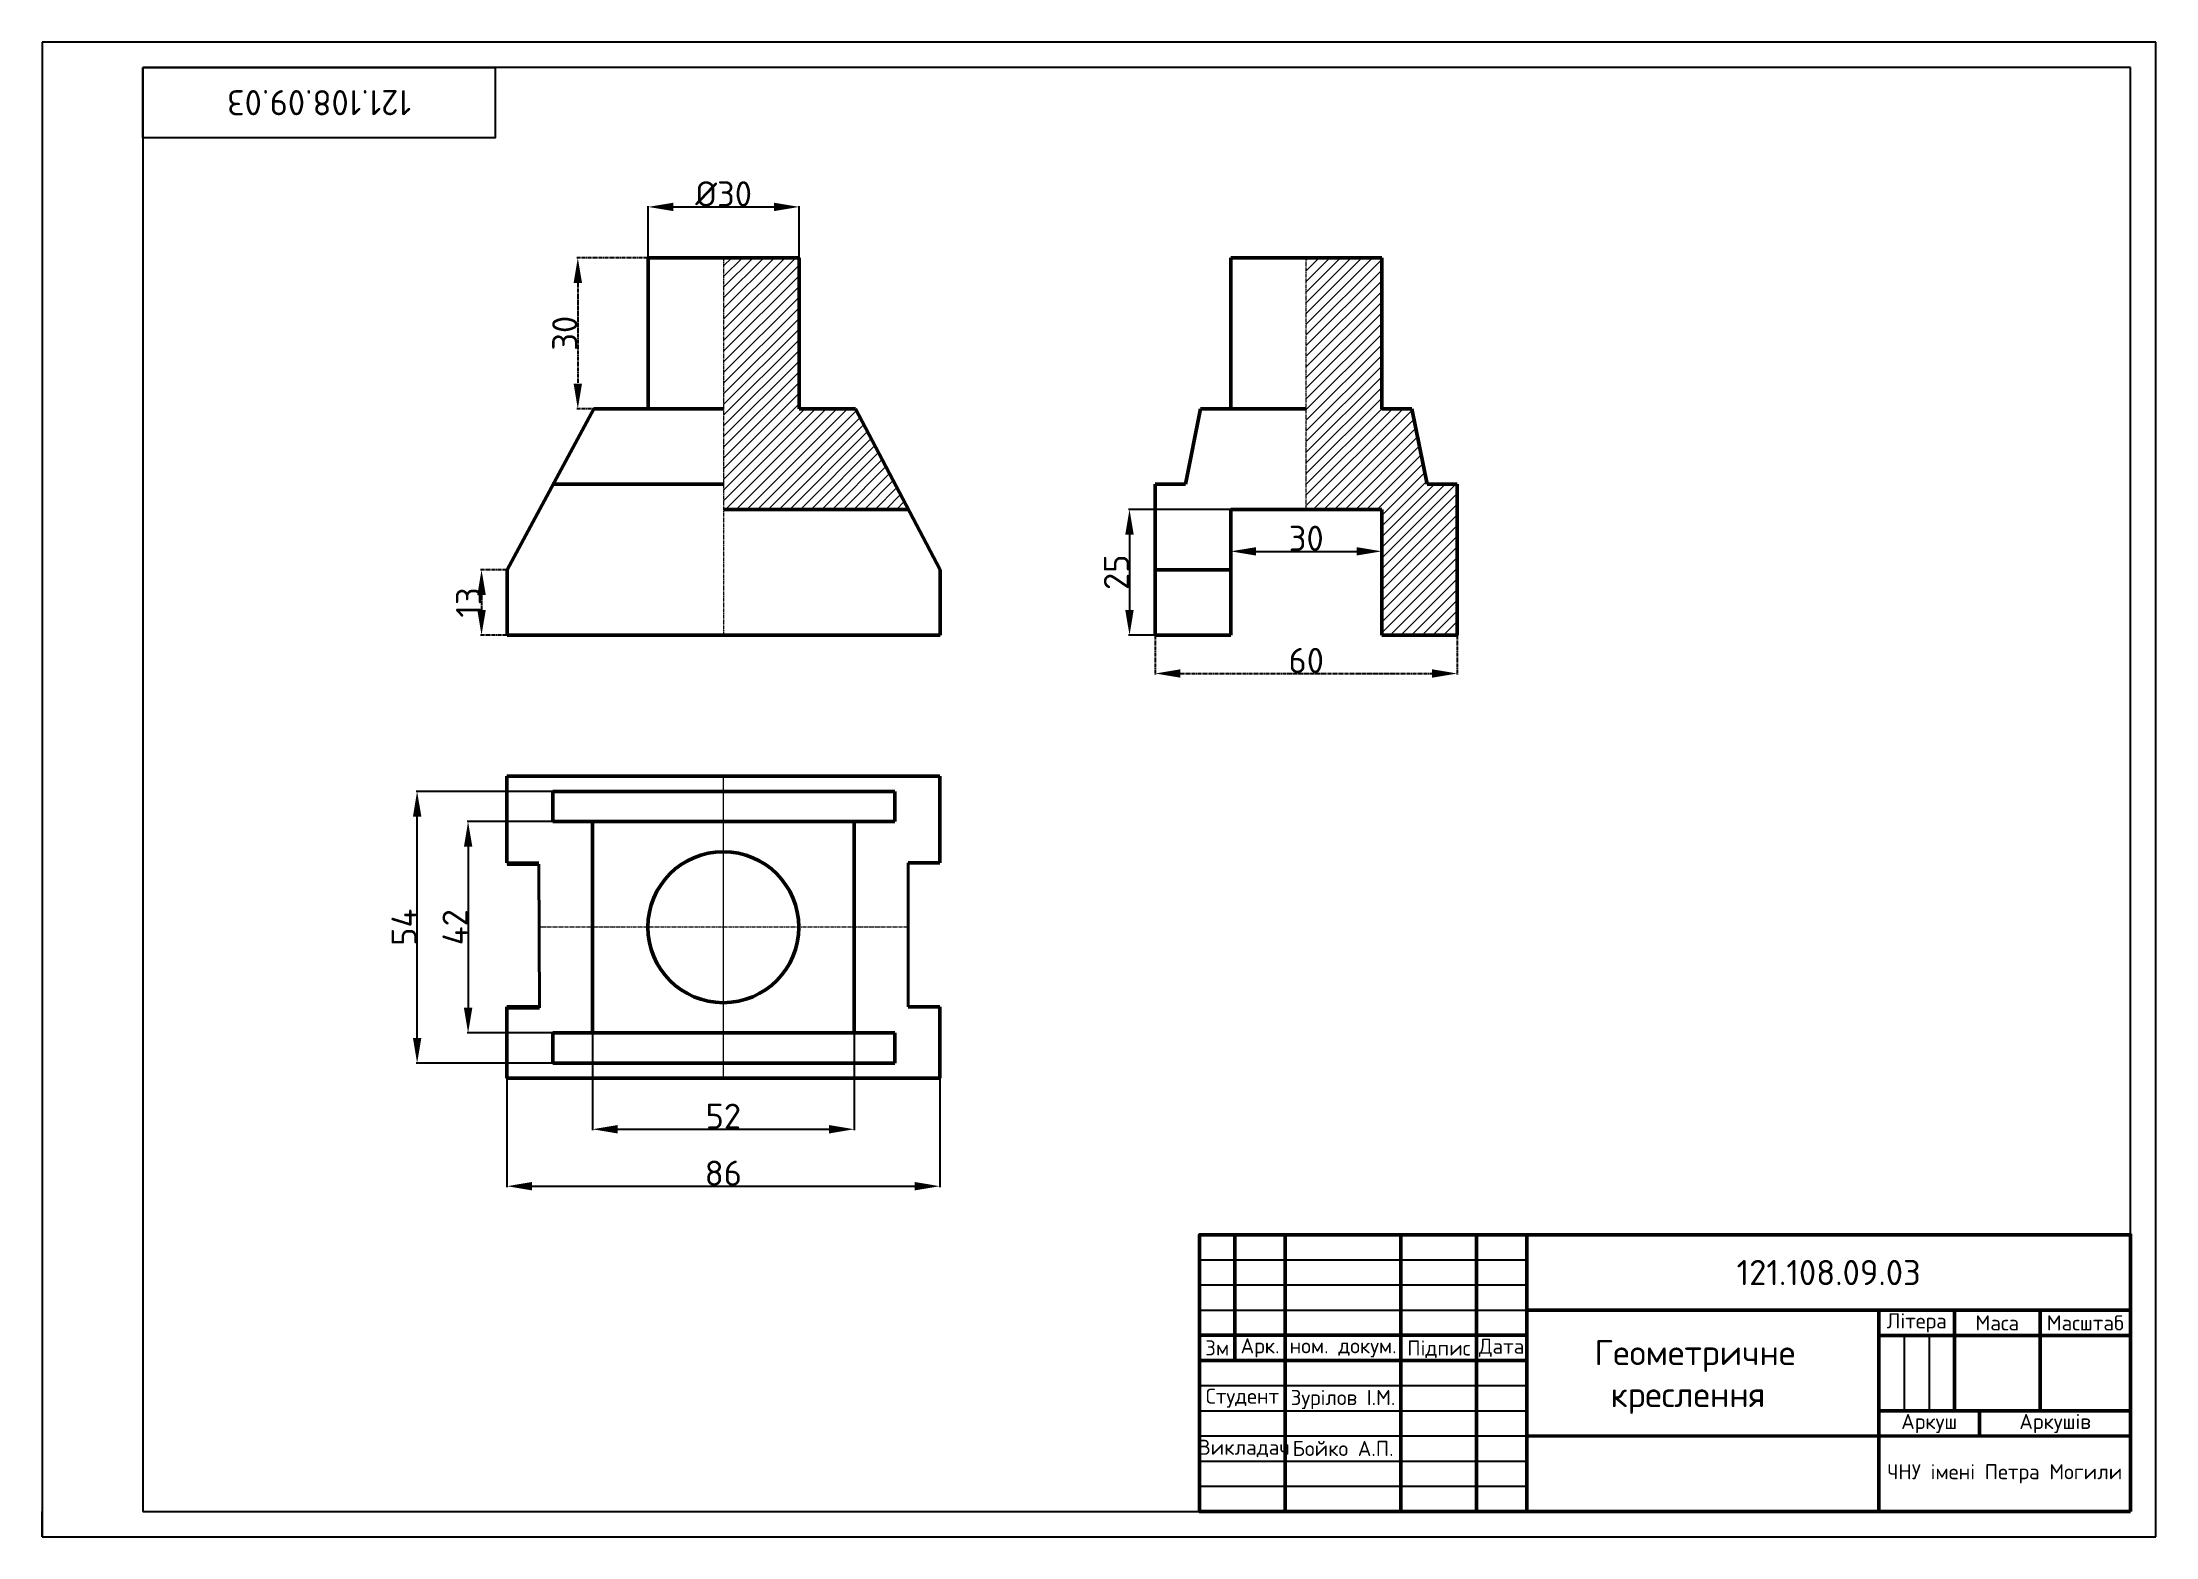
# Model space of a CAD drawing. Header units: inches. Extents: x 1 to 421, y 15 to 312.
import ezdxf

# ---------------------------------------------------------------- set-up
doc = ezdxf.new("R2010")
doc.units = ezdxf.units.IN
doc.header["$MEASUREMENT"] = 0
doc.linetypes.add('CENTER2', pattern=[1.125, 0.75, -0.125, 0.125, -0.125])
for name, color, linetype, lineweight in [('Контур', 7, 'Continuous', 50), ('Осі', 7, 'CENTER2', 15), ('Розмір', 7, 'Continuous', 15)]:
    doc.layers.add(name, color=color, linetype=linetype, lineweight=lineweight)
doc.styles.get("Standard").update_dxf_attribs({"font": 'isocpeur.ttf', "height": 5})
doc.dimstyles.get("Standard").update_dxf_attribs({"dimtxt": 5, "dimasz": 5, "dimexe": 0.18, "dimexo": 0.0625, "dimgap": 0.09, "dimtad": 1, "dimtoh": 1, "dimdec": 0, "dimzin": 0, "dimdsep": 46, "dimtxsty": 'Standard', "dimcen": 0.09, "dimadec": 0, "dimazin": 0, "dimtfac": 1, "dimtdec": 0, "dimtmove": 0, "dimatfit": 3, "dimfxl": 1, "dimtolj": 1, "dimtzin": 0, "dimarcsym": 0})

# ---------------------------------------------------------------- blocks, each defined once
blk = doc.blocks.new('*D1')
at = {"layer": 'Defpoints', "color": 0, "transparency": 16777216}
for p in [(121.63, 269.49), (107.65, 239.49), (121.63, 239.49)]:
    blk.add_point(p, dxfattribs=at)
at = {"layer": 'Осі', "color": 0, "lineweight": -2, "transparency": 16777216}
for p, q in [((121.57, 269.49), (107.47, 269.49)), ((107.65, 264.49), (107.65, 244.49)), ((121.57, 239.49), (107.47, 239.49))]:
    blk.add_line(p, q, dxfattribs=at)
at = {"layer": 'Осі', "color": 0, "transparency": 16777216}
for points in [[(106.82, 264.49), (108.49, 264.49), (107.65, 269.49)], [(106.82, 244.49), (108.49, 244.49), (107.65, 239.49)]]:
    blk.add_solid(points, dxfattribs=at)
at = {"layer": 'Осі', "color": 0, "transparency": 16777216, "insert": (105.06, 254.49), "char_height": 5, "attachment_point": 5, "rotation": 90}
blk.add_mtext('\\A1;30', dxfattribs=at)
blk = doc.blocks.new('*D2')
at = {"layer": 'Defpoints', "color": 0, "transparency": 16777216}
for p in [(93.63, 207.49), (88.52, 194.49), (93.63, 194.49)]:
    blk.add_point(p, dxfattribs=at)
at = {"layer": 'Осі', "color": 0, "lineweight": -2, "transparency": 16777216}
for p, q in [((93.57, 207.49), (88.34, 207.49)), ((88.52, 202.49), (88.52, 199.49)), ((93.57, 194.49), (88.34, 194.49))]:
    blk.add_line(p, q, dxfattribs=at)
at = {"layer": 'Осі', "color": 0, "transparency": 16777216}
for points in [[(87.69, 202.49), (89.36, 202.49), (88.52, 207.49)], [(87.69, 199.49), (89.36, 199.49), (88.52, 194.49)]]:
    blk.add_solid(points, dxfattribs=at)
at = {"layer": 'Осі', "color": 0, "transparency": 16777216, "insert": (85.93, 200.99), "char_height": 5, "attachment_point": 5, "rotation": 90}
blk.add_mtext('\\A1;13', dxfattribs=at)
blk = doc.blocks.new('*D3')
at = {"layer": 'Defpoints', "color": 0, "transparency": 16777216}
for p in [(222.41, 194.49), (282.41, 194.49), (282.41, 186.87)]:
    blk.add_point(p, dxfattribs=at)
at = {"layer": 'Осі', "color": 0, "lineweight": -2, "transparency": 16777216}
for p, q in [((222.41, 194.43), (222.41, 186.69)), ((282.41, 194.43), (282.41, 186.69)), ((227.41, 186.87), (277.41, 186.87))]:
    blk.add_line(p, q, dxfattribs=at)
at = {"layer": 'Осі', "color": 0, "transparency": 16777216}
for points in [[(227.41, 187.71), (227.41, 186.04), (222.41, 186.87)], [(277.41, 187.71), (277.41, 186.04), (282.41, 186.87)]]:
    blk.add_solid(points, dxfattribs=at)
at = {"layer": 'Осі', "color": 0, "transparency": 16777216, "insert": (252.41, 189.46), "char_height": 5, "attachment_point": 5}
blk.add_mtext('\\A1;60', dxfattribs=at)
blk = doc.blocks.new('*D4')
at = {"layer": 'Defpoints', "color": 0, "transparency": 16777216}
for p in [(110.57, 157.45), (85.85, 115.45), (110.57, 115.45)]:
    blk.add_point(p, dxfattribs=at)
at = {"layer": 'Розмір', "color": 0, "lineweight": -2, "transparency": 16777216}
for p, q in [((110.51, 157.45), (85.67, 157.45)), ((85.85, 152.45), (85.85, 120.45)), ((110.51, 115.45), (85.67, 115.45))]:
    blk.add_line(p, q, dxfattribs=at)
at = {"layer": 'Розмір', "color": 0, "transparency": 16777216}
for points in [[(85.02, 152.45), (86.69, 152.45), (85.85, 157.45)], [(85.02, 120.45), (86.69, 120.45), (85.85, 115.45)]]:
    blk.add_solid(points, dxfattribs=at)
at = {"layer": 'Розмір', "color": 0, "transparency": 16777216, "insert": (83.26, 136.45), "char_height": 5, "attachment_point": 5, "rotation": 90}
blk.add_mtext('\\A1;42', dxfattribs=at)
blk = doc.blocks.new('*D5')
at = {"layer": 'Defpoints', "color": 0, "transparency": 16777216}
for p in [(110.57, 115.45), (162.57, 115.45), (162.57, 96.3)]:
    blk.add_point(p, dxfattribs=at)
at = {"layer": 'Розмір', "color": 0, "lineweight": -2, "transparency": 16777216}
for p, q in [((110.57, 115.39), (110.57, 96.12)), ((162.57, 115.39), (162.57, 96.12)), ((115.57, 96.3), (157.57, 96.3))]:
    blk.add_line(p, q, dxfattribs=at)
at = {"layer": 'Розмір', "color": 0, "transparency": 16777216}
for points in [[(115.57, 97.13), (115.57, 95.46), (110.57, 96.3)], [(157.57, 97.13), (157.57, 95.46), (162.57, 96.3)]]:
    blk.add_solid(points, dxfattribs=at)
at = {"layer": 'Розмір', "color": 0, "transparency": 16777216, "insert": (136.57, 98.89), "char_height": 5, "attachment_point": 5}
blk.add_mtext('\\A1;52', dxfattribs=at)
blk = doc.blocks.new('*D6')
at = {"layer": 'Defpoints', "color": 0, "transparency": 16777216}
for p in [(93.57, 106.45), (179.57, 106.45), (179.57, 84.98)]:
    blk.add_point(p, dxfattribs=at)
at = {"layer": 'Розмір', "color": 0, "lineweight": -2, "transparency": 16777216}
for p, q in [((93.57, 106.39), (93.57, 84.8)), ((179.57, 106.39), (179.57, 84.8)), ((98.57, 84.98), (174.57, 84.98))]:
    blk.add_line(p, q, dxfattribs=at)
at = {"layer": 'Розмір', "color": 0, "transparency": 16777216}
for points in [[(98.57, 85.82), (98.57, 84.15), (93.57, 84.98)], [(174.57, 85.82), (174.57, 84.15), (179.57, 84.98)]]:
    blk.add_solid(points, dxfattribs=at)
at = {"layer": 'Розмір', "color": 0, "transparency": 16777216, "insert": (136.57, 87.57), "char_height": 5, "attachment_point": 5}
blk.add_mtext('\\A1;86', dxfattribs=at)
blk = doc.blocks.new('*D7')
at = {"layer": 'Defpoints', "color": 0, "transparency": 16777216}
for p in [(237.41, 219.49), (267.41, 219.49), (267.41, 211.15)]:
    blk.add_point(p, dxfattribs=at)
at = {"layer": 'Розмір', "color": 0, "lineweight": -2, "transparency": 16777216}
for p, q in [((237.41, 219.43), (237.41, 210.97)), ((267.41, 219.43), (267.41, 210.97)), ((242.41, 211.15), (262.41, 211.15))]:
    blk.add_line(p, q, dxfattribs=at)
at = {"layer": 'Розмір', "color": 0, "transparency": 16777216}
for points in [[(242.41, 211.98), (242.41, 210.32), (237.41, 211.15)], [(262.41, 211.98), (262.41, 210.32), (267.41, 211.15)]]:
    blk.add_solid(points, dxfattribs=at)
at = {"layer": 'Розмір', "color": 0, "transparency": 16777216, "insert": (252.41, 213.74), "char_height": 5, "attachment_point": 5}
blk.add_mtext('\\A1;30', dxfattribs=at)
blk = doc.blocks.new('*D8')
at = {"layer": 'Defpoints', "color": 0, "transparency": 16777216}
for p in [(237.41, 219.49), (217.29, 194.49), (237.41, 194.49)]:
    blk.add_point(p, dxfattribs=at)
at = {"layer": 'Розмір', "color": 0, "lineweight": -2, "transparency": 16777216}
for p, q in [((237.35, 219.49), (217.11, 219.49)), ((217.29, 214.49), (217.29, 199.49)), ((237.35, 194.49), (217.11, 194.49))]:
    blk.add_line(p, q, dxfattribs=at)
at = {"layer": 'Розмір', "color": 0, "transparency": 16777216}
for points in [[(216.45, 214.49), (218.12, 214.49), (217.29, 219.49)], [(216.45, 199.49), (218.12, 199.49), (217.29, 194.49)]]:
    blk.add_solid(points, dxfattribs=at)
at = {"layer": 'Розмір', "color": 0, "transparency": 16777216, "insert": (214.7, 206.99), "char_height": 5, "attachment_point": 5, "rotation": 90}
blk.add_mtext('\\A1;25', dxfattribs=at)
blk = doc.blocks.new('*D9')
at = {"layer": 'Defpoints', "color": 0, "transparency": 16777216}
for p in [(75.72, 163.45), (102.72, 163.45), (102.72, 109.45)]:
    blk.add_point(p, dxfattribs=at)
at = {"layer": 'Розмір', "color": 0, "lineweight": -2, "transparency": 16777216}
for p, q in [((102.66, 163.45), (75.54, 163.45)), ((75.72, 114.45), (75.72, 158.45)), ((102.66, 109.45), (75.54, 109.45))]:
    blk.add_line(p, q, dxfattribs=at)
at = {"layer": 'Розмір', "color": 0, "transparency": 16777216}
for points in [[(74.89, 158.45), (76.56, 158.45), (75.72, 163.45)], [(74.89, 114.45), (76.56, 114.45), (75.72, 109.45)]]:
    blk.add_solid(points, dxfattribs=at)
at = {"layer": 'Розмір', "color": 0, "transparency": 16777216, "insert": (73.13, 136.45), "char_height": 5, "attachment_point": 5, "rotation": 90}
blk.add_mtext('\\A1;54', dxfattribs=at)
blk = doc.blocks.new('*D10')
at = {"layer": 'Defpoints', "color": 0, "transparency": 16777216}
for p in [(151.63, 279.6), (121.63, 269.49), (151.63, 269.49)]:
    blk.add_point(p, dxfattribs=at)
at = {"layer": 'Розмір', "color": 0, "lineweight": -2, "transparency": 16777216}
for p, q in [((121.63, 269.55), (121.63, 279.78)), ((126.63, 279.6), (146.63, 279.6)), ((151.63, 269.55), (151.63, 279.78))]:
    blk.add_line(p, q, dxfattribs=at)
at = {"layer": 'Розмір', "color": 0, "transparency": 16777216}
for points in [[(126.63, 280.43), (126.63, 278.76), (121.63, 279.6)], [(146.63, 280.43), (146.63, 278.76), (151.63, 279.6)]]:
    blk.add_solid(points, dxfattribs=at)
at = {"layer": 'Розмір', "color": 0, "transparency": 16777216, "insert": (136.63, 282.19), "char_height": 5, "attachment_point": 5}
blk.add_mtext('\\A1;%%C30', dxfattribs=at)

msp = doc.modelspace()

# ---------------------------------------------------------------- hatches: boundary and pattern name
at = {"layer": 'Розмір'}
h = msp.add_hatch(dxfattribs=at)
h.set_pattern_fill('ANSI31', color=256, scale=12)
h.set_pattern_definition([(45, (781.0795, -67.7183), (-1.0606602, 1.0606602), [])])
h.paths.add_polyline_path([(136.63, 219.49), (173.34, 219.49), (162.86, 239.49), (151.63, 239.49), (151.63, 269.49), (136.63, 269.49)])
h = msp.add_hatch(dxfattribs=at)
h.set_pattern_fill('ANSI31', color=256, scale=12)
h.set_pattern_definition([(45, (810.8616, -67.7183), (-1.06066, 1.06066), [])])
h.paths.add_polyline_path([(267.41, 239.49), (267.41, 269.49), (252.41, 269.49), (252.41, 219.49), (267.41, 219.49), (267.41, 207.49), (267.41, 194.49), (282.41, 194.49), (282.41, 207.49), (282.41, 224.49), (276.41, 224.49), (273.41, 239.49)])

# ---------------------------------------------------------------- linework, layer by layer
for p, q in [((421.23, 312.32), (1.23, 312.32)), ((1.23, 312.32), (1.23, 312.32)), ((1.23, 312.32), (1.23, 15.32)), ((421.23, 15.32), (421.23, 312.32)), ((416.23, 307.32), (21.23, 307.32)), ((21.23, 307.32), (21.23, 20.32)), ((416.23, 20.32), (416.23, 307.32)), ((231.23, 75.32), (231.23, 75.32)), ((231.23, 75.32), (231.23, 75.32)), ((231.23, 75.32), (238.23, 75.32)), ((231.23, 75.32), (231.23, 70.32)), ((231.23, 75.32), (231.23, 75.32)), ((231.23, 75.32), (231.23, 70.32)), ((271.23, 75.32), (286.23, 75.32)), ((286.23, 75.32), (286.23, 75.32)), ((286.23, 75.32), (296.23, 75.32)), ((296.23, 75.32), (296.23, 75.32)), ((416.23, 75.32), (416.23, 20.32)), ((416.23, 75.32), (416.23, 60.32)), ((416.23, 60.32), (416.23, 75.32)), ((416.23, 75.32), (416.23, 60.32)), ((231.23, 70.32), (296.23, 70.35)), ((231.23, 70.32), (231.23, 70.32)), ((231.23, 70.32), (231.23, 70.32)), ((231.82, 70.36), (231.82, 70.36)), ((231.82, 70.36), (286.23, 70.36)), ((231.23, 65.36), (296.23, 65.36)), ((231.23, 60.36), (296.23, 60.36)), ((416.23, 60.32), (398.23, 60.32)), ((416.23, 60.32), (416.23, 60.32)), ((371.23, 55.32), (371.23, 40.32)), ((371.23, 55.32), (371.23, 49.21)), ((376.23, 55.32), (376.23, 40.32)), ((231.82, 50.36), (286.23, 50.36)), ((231.23, 45.36), (296.23, 45.36)), ((231.23, 40.36), (296.23, 40.36)), ((366.23, 40.32), (386.23, 40.32)), ((386.23, 40.32), (386.23, 40.32)), ((231.23, 35.36), (296.23, 35.36)), ((231.82, 35.36), (296.23, 35.36)), ((370.78, 35.32), (372.16, 35.32)), ((231.23, 30.36), (296.23, 30.36)), ((231.23, 25.36), (296.23, 25.36)), ((1.23, 15.32), (1.23, 20.32)), ((21.23, 20.32), (416.23, 20.32)), ((1.23, 15.32), (421.23, 15.32)), ((1.23, 15.32), (421.23, 15.32))]:
    msp.add_line(p, q)
at = {"lineweight": 50}
for p, q in [((238.23, 75.32), (238.23, 50.36)), ((248.23, 75.32), (248.23, 20.32)), ((271.23, 75.32), (271.23, 20.32)), ((286.23, 75.32), (286.23, 20.32)), ((296.23, 75.32), (296.23, 20.32)), ((416.23, 60.32), (296.23, 60.36)), ((366.23, 60.32), (366.23, 20.32)), ((381.23, 60.32), (381.23, 40.32)), ((398.23, 60.32), (398.23, 40.32)), ((231.23, 55.36), (296.23, 55.36)), ((416.23, 55.32), (366.23, 55.32)), ((231.23, 50.36), (296.23, 50.36)), ((416.23, 40.32), (366.23, 40.32)), ((386.23, 40.32), (386.23, 35.32)), ((416.23, 35.32), (296.23, 35.36))]:
    msp.add_line(p, q, dxfattribs=at)
for points in [[(21.23, 307.32), (21.23, 307.32), (21.23, 307.32), (21.23, 307.32)], [(21.23, 307.32), (21.23, 307.32), (21.23, 307.32), (21.23, 307.32)], [(21.23, 307.32), (21.23, 307.32), (21.23, 307.32), (21.23, 307.32)], [(21.23, 307.32), (21.23, 307.32), (21.23, 307.32), (21.23, 307.32)], [(21.23, 307.32), (91.23, 307.32), (91.23, 293.32), (21.23, 293.32)]]:
    msp.add_lwpolyline(points, close=True)
msp.add_lwpolyline([(416.23, 20.32), (231.23, 20.32), (231.23, 75.32), (416.23, 75.32)], close=True, dxfattribs=at)
at = {"layer": 'Контур'}
for p, q in [((151.63, 269.49), (121.63, 269.49)), ((121.63, 269.49), (121.63, 239.49)), ((151.63, 239.49), (151.63, 269.49)), ((267.41, 269.49), (237.41, 269.49)), ((237.41, 269.49), (237.41, 239.49)), ((267.41, 239.49), (267.41, 269.49)), ((110.86, 239.49), (93.63, 207.49)), ((110.86, 239.49), (136.63, 239.49)), ((121.63, 239.49), (136.63, 239.49)), ((151.63, 239.49), (162.86, 239.49)), ((162.86, 239.49), (179.63, 207.49)), ((228.41, 224.49), (231.41, 239.49)), ((231.41, 239.49), (252.41, 239.49)), ((237.41, 239.49), (252.41, 239.49)), ((267.41, 239.49), (273.41, 239.49)), ((273.41, 239.49), (276.41, 224.49)), ((102.79, 224.49), (136.72, 224.49)), ((222.41, 207.49), (222.41, 224.49)), ((222.41, 224.49), (228.41, 224.49)), ((282.41, 224.49), (276.41, 224.49)), ((282.41, 207.49), (282.41, 224.49)), ((173.34, 219.49), (136.72, 219.49)), ((237.41, 207.49), (237.41, 219.49)), ((237.41, 219.49), (267.41, 219.49)), ((267.41, 207.49), (267.41, 219.49)), ((93.63, 194.49), (93.63, 207.49)), ((179.63, 207.49), (179.63, 194.49)), ((222.41, 207.49), (222.41, 194.49)), ((222.41, 207.49), (237.41, 207.49)), ((237.41, 207.49), (237.41, 194.49)), ((267.41, 207.49), (267.41, 194.49)), ((282.41, 194.49), (282.41, 207.49)), ((93.63, 194.49), (179.63, 194.49)), ((222.41, 194.49), (237.41, 194.49)), ((237.41, 194.49), (222.41, 194.49)), ((267.41, 194.49), (282.41, 194.49)), ((179.57, 166.45), (93.57, 166.45)), ((93.57, 166.45), (93.57, 149.22)), ((179.57, 149.22), (179.57, 166.45)), ((170.66, 163.45), (102.72, 163.45)), ((102.72, 163.45), (102.72, 157.45)), ((170.66, 163.45), (170.66, 157.45)), ((170.66, 157.45), (102.72, 157.45)), ((110.57, 157.45), (110.57, 115.45)), ((162.57, 115.45), (162.57, 157.45)), ((93.57, 149.22), (99.9, 149.2)), ((99.9, 149), (93.62, 148.96)), ((173.28, 149.22), (179.57, 149.22)), ((93.57, 120.63), (100.07, 120.61)), ((93.57, 106.45), (93.57, 120.63)), ((100.07, 120.41), (93.79, 120.38)), ((173.28, 120.63), (179.57, 120.63)), ((179.57, 106.45), (179.57, 120.63)), ((102.72, 115.45), (170.66, 115.45)), ((102.72, 115.45), (102.72, 109.45)), ((170.66, 115.45), (170.66, 109.45)), ((102.72, 109.45), (170.66, 109.45)), ((136.57, 106.45), (93.57, 106.45)), ((136.57, 106.45), (179.57, 106.45))]:
    msp.add_line(p, q, dxfattribs=at)
msp.add_circle((136.57, 136.45), 15, dxfattribs=at)
at = {"layer": 'Осі'}
for p, q in [((136.63, 269.49), (136.63, 194.49)), ((252.41, 219.49), (252.41, 269.49)), ((273.41, 239.49), (273.41, 239.49)), ((282.41, 207.49), (282.41, 207.49)), ((173.28, 136.49), (99.98, 136.49))]:
    msp.add_line(p, q, dxfattribs=at)
at = {"layer": 'Розмір'}
for p, q in [((237.41, 194.49), (237.41, 219.49)), ((136.57, 166.45), (136.57, 106.45))]:
    msp.add_line(p, q, dxfattribs=at)
at = {"layer": 'Розмір', "lineweight": 40}
for p, q in [((99.9, 149), (100.07, 120.41)), ((173.28, 149.22), (173.28, 120.63))]:
    msp.add_line(p, q, dxfattribs=at)

# ---------------------------------------------------------------- texts
at = {"insert": (56.23, 300.32), "char_height": 5, "attachment_point": 5, "rotation": 180}
msp.add_mtext_dynamic_manual_height_columns('121.108.09.03', width=70, gutter_width=25, heights=[0], dxfattribs=at)
at = {"attachment_point": 5}
for s, width, insert, char_height in [('121.108.09.03', 120, (356.23, 67.82), 5), ('Літера', 15, (373.73, 57.82), 3), ('Маса', 17, (389.73, 57.82), 3), ('Масштаб', 18, (407.23, 57.82), 3), ('Арк.', 10, (243.23, 52.86), 3), ('Дата', 10, (291.23, 52.86), 3), ('3м', 7, (234.73, 52.86), 3), ('{\\H0.6x;ном. докум.}', 23, (259.73, 52.86), 5), ('Підпис', 15, (278.73, 52.58), 3), ('Студент', 17, (239.73, 42.86), 3), ('Зурілов І.М.', 23, (259.73, 42.58), 3), ('Аркуш', 20, (376.23, 37.82), 3), ('Аркушів', 30, (401.23, 37.82), 3), ('Викладач', 16.4042, (240.02, 32.86), 3), ('Бойко А.П.', 23, (259.73, 32.86), 3), ('ЧНУ імені Петра Могили', 50, (391.23, 27.83), 3)]:
    msp.add_mtext_dynamic_manual_height_columns(s, width=width, gutter_width=25, heights=[0], dxfattribs=dict(at, insert=insert, char_height=char_height))
at = {"layer": 'Розмір', "insert": (309.68, 54.42), "char_height": 5, "attachment_point": 1}
msp.add_mtext_dynamic_manual_height_columns('Геометричне \\P креслення', width=54.7536, gutter_width=25, heights=[0], dxfattribs=at)

# ---------------------------------------------------------------- dimensions: what is measured, and where the dimension line sits
at = {"layer": 'Осі'}
for base, p1, p2, text, picture, middle in [((107.65, 239.49), (121.63, 269.49), (121.63, 239.49), '30', '*D1', (105.06, 254.49)), ((88.52, 194.49), (93.63, 207.49), (93.63, 194.49), '13', '*D2', (85.93, 200.99))]:
    dim = msp.add_linear_dim(base=base, p1=p1, p2=p2, angle=90, text=text, dimstyle='Standard', dxfattribs=at)
    dim.commit()
    dim.dimension.update_dxf_attribs({"geometry": picture, "text_midpoint": middle})
dim = msp.add_linear_dim(base=(282.41, 186.87), p1=(222.41, 194.49), p2=(282.41, 194.49), text='60', dimstyle='Standard', dxfattribs=at)
dim.commit()
dim.dimension.update_dxf_attribs({"geometry": '*D3', "text_midpoint": (252.41, 189.46)})
at = {"layer": 'Розмір'}
dim = msp.add_linear_dim(base=(151.63, 279.6), p1=(121.63, 269.49), p2=(151.63, 269.49), text='%%C<>', dimstyle='Standard', dxfattribs=at)
dim.commit()
dim.dimension.update_dxf_attribs({"geometry": '*D10', "text_midpoint": (136.63, 282.19)})
for base, p1, p2, picture, middle in [((217.29, 194.49), (237.41, 219.49), (237.41, 194.49), '*D8', (214.7, 206.99)), ((75.72, 163.45), (102.72, 109.45), (102.72, 163.45), '*D9', (73.13, 136.45)), ((85.85, 115.45), (110.57, 157.45), (110.57, 115.45), '*D4', (83.26, 136.45))]:
    dim = msp.add_linear_dim(base=base, p1=p1, p2=p2, angle=90, dimstyle='Standard', dxfattribs=at)
    dim.commit()
    dim.dimension.update_dxf_attribs({"geometry": picture, "text_midpoint": middle})
dim = msp.add_linear_dim(base=(267.41, 211.15), p1=(237.41, 219.49), p2=(267.41, 219.49), dimstyle='Standard', dxfattribs=at)
dim.commit()
dim.dimension.update_dxf_attribs({"geometry": '*D7', "text_midpoint": (252.41, 213.74)})
for base, p1, p2, picture, middle in [((162.57, 96.3), (110.57, 115.45), (162.57, 115.45), '*D5', (136.57, 96.3)), ((179.57, 84.98), (93.57, 106.45), (179.57, 106.45), '*D6', (136.57, 84.98))]:
    dim = msp.add_linear_dim(base=base, p1=p1, p2=p2, dimstyle='Standard', dxfattribs=at)
    dim.commit()
    dim.dimension.update_dxf_attribs({"geometry": picture, "text_midpoint": middle, "dimtype": 160})

doc.saveas('drawing.dxf')
